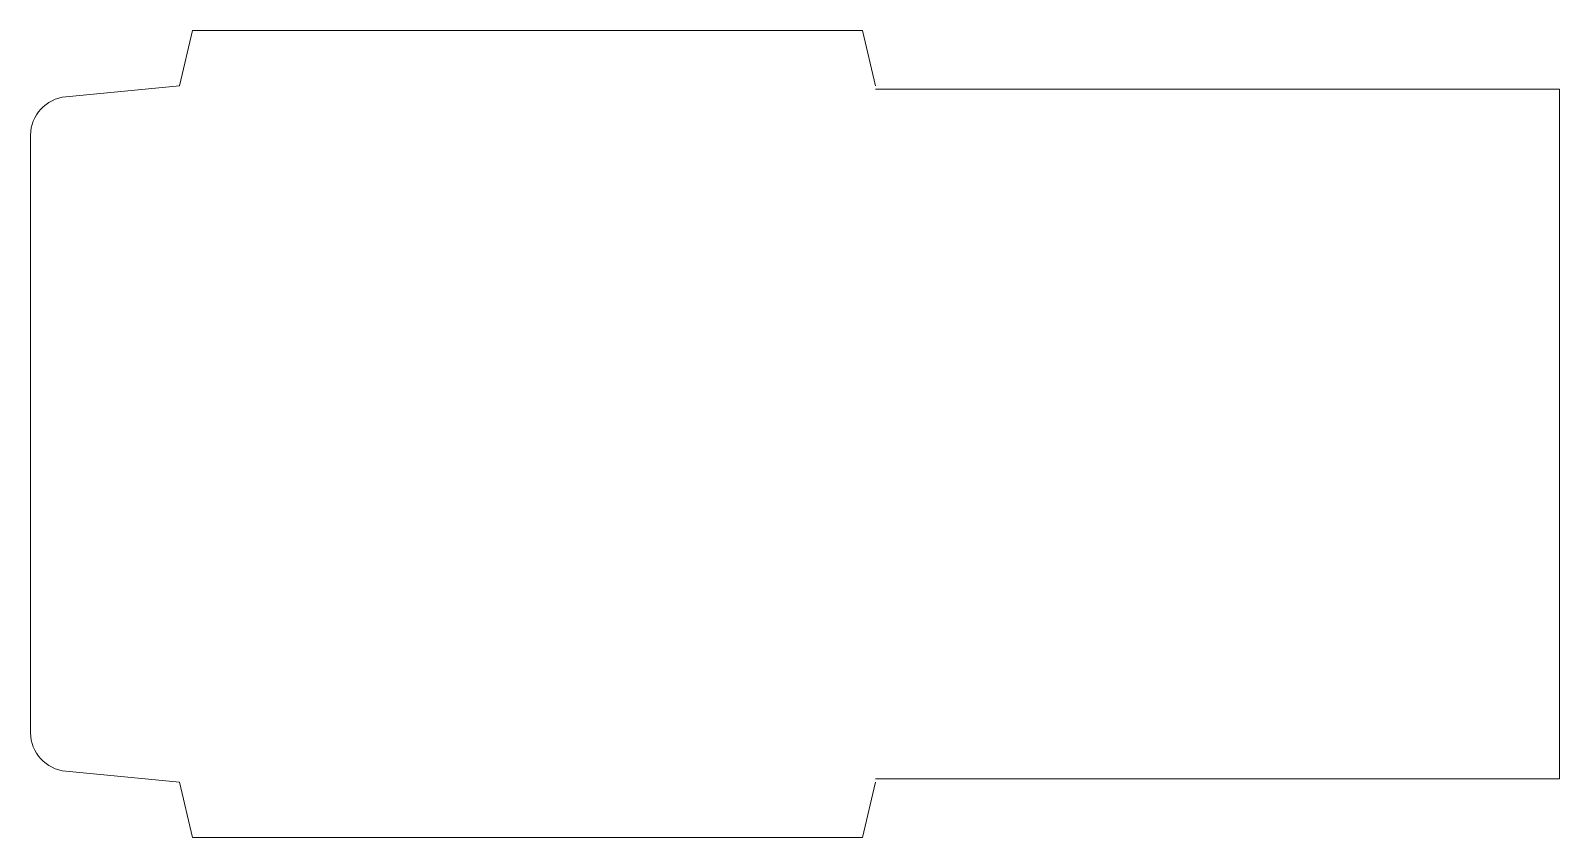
# Model space of a CAD drawing. Header units: centimetres. Extents: x -10.4 to 10.4, y -5.5 to 5.5.
import ezdxf

# ---------------------------------------------------------------- set-up
doc = ezdxf.new("R2010")
doc.units = ezdxf.units.CM
doc.header["$MEASUREMENT"] = 0
doc.layers.add('Camada 1', color=7, linetype='Continuous')

msp = doc.modelspace()

# ---------------------------------------------------------------- linework, layer by layer
at = {"layer": 'Camada 1', "lineweight": 13}
for points in [[(-8.37001, 4.73247), (-8.37001, 4.73247), (-8.19296, 5.48233), (-8.19296, 5.48233)], [(0.91874, 5.48248), (0.91874, 5.48248), (-8.19378, 5.48248), (-8.19378, 5.48248)], [(1.09498, 4.73247), (1.09498, 4.73247), (0.91792, 5.48233), (0.91792, 5.48233)], [(-9.91513, 4.5825), (-10.18379, 4.55994), (-10.39503, 4.33025), (-10.39503, 4.05956)], [(-8.36999, 4.7325), (-8.36999, 4.7325), (-9.91619, 4.5825), (-9.91619, 4.5825)], [(1.09503, 4.68749), (1.09503, 4.68749), (10.39503, 4.68749), (10.39503, 4.68749)], [(10.39503, -4.68749), (10.39503, -4.68749), (10.39503, 4.68749), (10.39503, 4.68749)], [(-10.39503, -4.05749), (-10.39503, -4.05749), (-10.39503, 4.05752), (-10.39503, 4.05752)], [(-9.91513, -4.5825), (-10.18379, -4.55996), (-10.39503, -4.33025), (-10.39503, -4.05955)], [(-8.36999, -4.7325), (-8.36999, -4.7325), (-9.91619, -4.5825), (-9.91619, -4.5825)], [(-8.37001, -4.73247), (-8.37001, -4.73247), (-8.19296, -5.48233), (-8.19296, -5.48233)], [(1.09498, -4.73247), (1.09498, -4.73247), (0.91792, -5.48233), (0.91792, -5.48233)], [(1.09503, -4.68749), (1.09503, -4.68749), (10.39503, -4.68749), (10.39503, -4.68749)], [(0.91874, -5.48248), (0.91874, -5.48248), (-8.19378, -5.48248), (-8.19378, -5.48248)]]:
    msp.add_open_spline(points, degree=3, dxfattribs=at)

doc.saveas('drawing.dxf')
